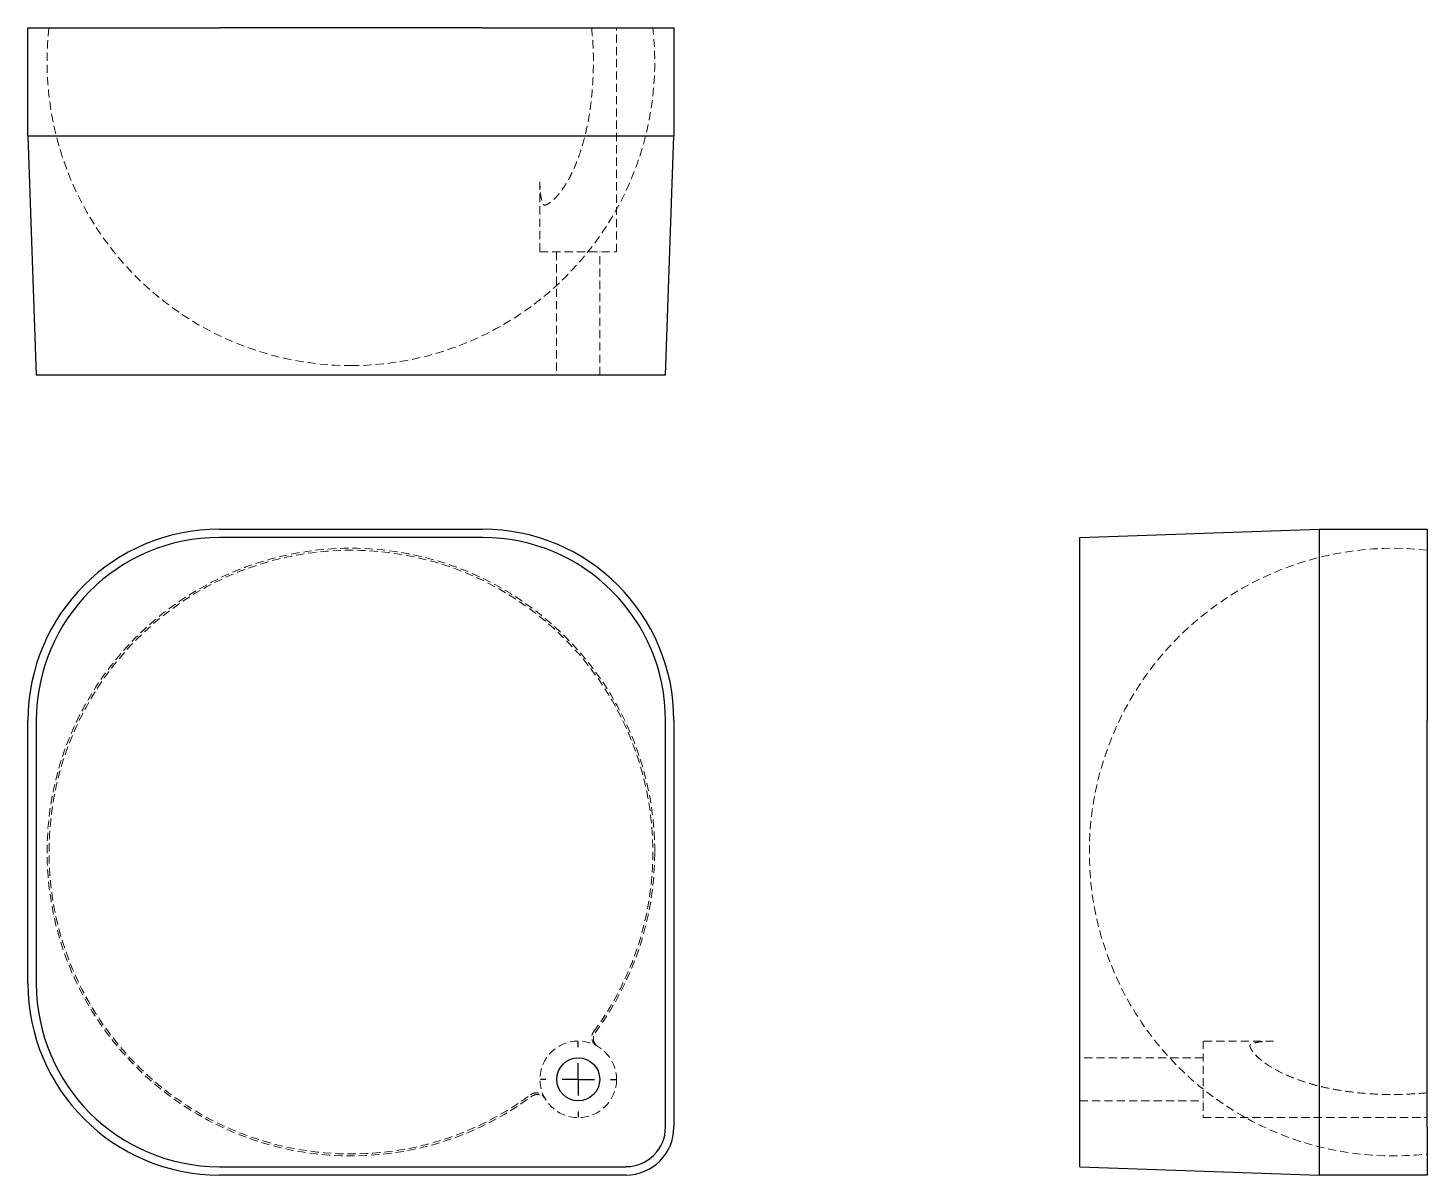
# Model space of a CAD drawing. Header units: millimetres. Extents: x 33 to 250, y 7 to 185.
import ezdxf

# ---------------------------------------------------------------- set-up
doc = ezdxf.new("R2010")
doc.units = ezdxf.units.MM
doc.linetypes.add('HIDDEN', pattern=[1.905, 1.27, -0.635])
doc.layers.add('10', color=7, linetype='Continuous')

# ---------------------------------------------------------------- blocks, each defined once
blk = doc.blocks.new('SW_CENTERMARKSYMBOL_0')
at = {"layer": '10', "color": 0}
for p, q in [((0, 5), (0, 5.83)), ((0, 0), (0, 2.5)), ((-5, 0), (-5.83, 0)), ((0, 0), (-2.5, 0)), ((0, 0), (0, -2.5)), ((0, 0), (2.5, 0)), ((5, 0), (5.83, 0)), ((0, -5), (0, -5.83))]:
    blk.add_line(p, q, dxfattribs=at)

msp = doc.modelspace()

# ---------------------------------------------------------------- linework, layer by layer
at = {"color": 7, "linetype": 'Continuous', "lineweight": 25}
for p, q in [((33, 184.6), (62.63, 184.6)), ((33, 167.88), (33, 184.6)), ((103.37, 184.6), (62.63, 184.6)), ((103.37, 184.6), (133, 184.6)), ((133, 184.6), (133, 167.88)), ((33, 167.88), (62.63, 167.88)), ((33, 167.88), (34.29, 130.84)), ((62.63, 167.88), (103.37, 167.88)), ((103.37, 167.88), (133, 167.88)), ((131.71, 130.84), (133, 167.88)), ((62.63, 130.84), (34.29, 130.84)), ((103.37, 130.84), (62.63, 130.84)), ((131.71, 130.84), (103.37, 130.84)), ((62.63, 107), (103.37, 107)), ((195.84, 105.71), (232.88, 107)), ((232.88, 107), (232.88, 77.37)), ((232.88, 107), (249.6, 107)), ((249.6, 107), (249.6, 77.37)), ((103.37, 105.71), (62.63, 105.71)), ((195.84, 77.37), (195.84, 105.71)), ((33, 36.63), (33, 77.37)), ((34.29, 77.37), (34.29, 36.63)), ((131.71, 14.41), (131.71, 77.37)), ((133, 77.37), (133, 14.41)), ((195.84, 14.41), (195.84, 77.37)), ((232.88, 77.37), (232.88, 14.41)), ((249.6, 14.41), (249.6, 77.37)), ((195.84, 8.29), (195.84, 14.41)), ((232.88, 14.41), (232.88, 7)), ((249.6, 14.41), (249.6, 7)), ((62.63, 8.29), (125.59, 8.29)), ((125.59, 7), (62.63, 7)), ((195.84, 8.29), (232.88, 7)), ((249.6, 7), (232.88, 7))]:
    msp.add_line(p, q, dxfattribs=at)
at = {"color": 7, "linetype": 'HIDDEN', "lineweight": 18}
for p, q in [((124.11, 149.93), (124.11, 184.6)), ((112.26, 160.8), (112.26, 149.93)), ((112.26, 149.93), (124.11, 149.93)), ((114.85, 149.93), (114.85, 130.84)), ((121.52, 130.84), (121.52, 149.93)), ((121.21, 26.91), (121.23, 26.9)), ((214.93, 27.74), (214.93, 15.89)), ((225.84, 27.74), (214.93, 27.74)), ((225.65, 27.73), (225.84, 27.73)), ((214.93, 25.15), (195.84, 25.15)), ((195.84, 18.48), (214.93, 18.48)), ((214.93, 15.89), (249.6, 15.89))]:
    msp.add_line(p, q, dxfattribs=at)
msp.add_circle((118.19, 21.81), 5.93, dxfattribs=at)
at = {"color": 7, "linetype": 'Continuous', "lineweight": 25}
msp.add_circle((118.19, 21.81), 3.33, dxfattribs=at)
at = {"color": 7, "linetype": 'HIDDEN', "lineweight": 18}
for centre, radius, start, end in [((83, 179.36), 47.04, 173.6062, 270), ((83, 179.36), 47.04, 270, 6.3938), ((83, 57), 47.04, 0, 306.4762), ((244.36, 57), 47.04, 83.6062, 276.3938), ((83, 57), 46.74, 323.4824, 306.5176), ((83, 57), 47.04, 323.523, 0)]:
    msp.add_arc(centre, radius, start, end, dxfattribs=at)
at = {"color": 7, "linetype": 'Continuous', "lineweight": 25}
for centre, radius, start, end in [((62.63, 77.37), 29.63, 90, 180), ((103.37, 77.37), 29.63, 0, 90), ((62.63, 77.37), 28.34, 90, 180), ((103.37, 77.37), 28.34, 0, 90), ((62.63, 36.63), 29.63, 180, 270), ((62.63, 36.63), 28.34, 180, 270), ((125.59, 14.41), 6.11, 270, 0), ((125.59, 14.41), 7.41, 270, 0)]:
    msp.add_arc(centre, radius, start, end, dxfattribs=at)
at = {"color": 7, "linetype": 'HIDDEN', "lineweight": 18}
for points, knots in [([(120.27, 184.6), (120.36, 183.55), (120.54, 181.44), (120.55, 178.32), (120.42, 175.35), (120.14, 172.67), (119.77, 170.28), (119.32, 168.18), (118.83, 166.36), (118.31, 164.75), (117.75, 163.32), (117.19, 162.09), (116.62, 160.99), (116, 159.97), (115.33, 159.03), (114.64, 158.25), (114.02, 157.69), (113.5, 157.34), (113.18, 157.21), (113.03, 157.18), (112.92, 157.16), (112.93, 157.16), (112.83, 157.23), (112.65, 157.58), (112.48, 158.11), (112.35, 158.85), (112.27, 159.77), (112.26, 160.43), (112.26, 160.79)], [0, 0, 0, 0, 0.084083, 0.1711425, 0.2507444, 0.323108, 0.3883351, 0.4459629, 0.4958745, 0.5407199, 0.5818619, 0.6194049, 0.6494358, 0.6816325, 0.7159428, 0.7425377, 0.7678766, 0.7871015, 0.8007613, 0.8077751, 0.8168228, 0.8373612, 0.8607071, 0.8858061, 0.9093627, 0.9353707, 0.9650811, 1, 1, 1, 1]), ([(121.05, 27), (120.96, 27.05), (120.87, 27.11), (120.71, 27.25), (120.64, 27.33), (120.45, 27.58), (120.36, 27.78), (120.27, 28.19), (120.27, 28.41), (120.33, 28.71), (120.36, 28.82), (120.45, 29.01), (120.5, 29.1), (120.57, 29.18)], [0, 0, 0, 0, 0.125, 0.125, 0.25, 0.25, 0.5, 0.5, 0.75, 0.75, 0.875, 0.875, 1, 1, 1, 1]), ([(120.82, 27.27), (120.74, 27.41), (120.57, 27.69), (120.51, 28.18), (120.59, 28.65), (120.75, 28.91), (120.82, 29.04)], [0, 0, 0, 0, 0.256701, 0.516249, 0.767011, 1, 1, 1, 1]), ([(120.82, 27.27), (120.89, 27.19), (121.02, 27.04), (121.18, 26.93), (121.25, 26.88)], [0, 0, 0, 0, 0.503985, 1, 1, 1, 1]), ([(121.23, 26.9), (121.23, 26.9), (121.22, 26.91), (121.19, 26.92), (121.15, 26.94), (121.11, 26.97), (121.07, 26.99), (121.05, 27)], [0, 0, 0, 0, 0.199854, 0.399748, 0.599715, 0.799788, 1, 1, 1, 1]), ([(249.6, 19.73), (248.52, 19.64), (246.33, 19.46), (243.13, 19.45), (240.14, 19.6), (237.63, 19.87), (235.57, 20.19), (233.89, 20.52), (232.39, 20.89), (230.93, 21.31), (229.48, 21.79), (227.97, 22.4), (226.44, 23.12), (225.04, 23.94), (223.9, 24.78), (223.13, 25.48), (222.7, 25.98), (222.47, 26.31), (222.34, 26.53), (222.23, 26.76), (222.17, 26.97), (222.17, 27.08), (222.17, 27.07), (222.19, 27.12), (222.47, 27.31), (222.93, 27.47), (223.46, 27.58), (224.05, 27.67), (224.77, 27.73), (225.35, 27.73), (225.65, 27.74)], [0, 0, 0, 0, 0.087702, 0.177417, 0.258073, 0.33003, 0.381486, 0.427577, 0.468342, 0.506716, 0.550902, 0.592392, 0.638066, 0.687439, 0.723605, 0.75248, 0.77374, 0.781686, 0.789915, 0.80113, 0.814493, 0.827116, 0.838927, 0.861168, 0.884041, 0.907172, 0.927521, 0.945282, 0.970755, 1, 1, 1, 1]), ([(110.82, 19.43), (110.9, 19.5), (110.99, 19.55), (111.18, 19.64), (111.29, 19.67), (111.6, 19.73), (111.81, 19.73), (112.12, 19.66), (112.22, 19.63), (112.41, 19.54), (112.5, 19.49), (112.67, 19.36), (112.75, 19.29), (112.89, 19.13), (112.95, 19.04), (113, 18.95)], [0, 0, 0, 0, 0.125, 0.125, 0.25, 0.25, 0.5, 0.5, 0.625, 0.625, 0.75, 0.75, 0.875, 0.875, 1, 1, 1, 1]), ([(110.96, 19.18), (111.09, 19.25), (111.35, 19.41), (111.82, 19.49), (112.31, 19.43), (112.59, 19.26), (112.73, 19.18)], [0, 0, 0, 0, 0.232898, 0.483738, 0.743368, 1, 1, 1, 1]), ([(113.11, 18.75), (113.06, 18.82), (112.96, 18.98), (112.81, 19.11), (112.73, 19.18)], [0, 0, 0, 0, 0.497377, 1, 1, 1, 1]), ([(113.1, 18.77), (113.11, 18.76), (113.12, 18.74), (113.09, 18.79), (113.08, 18.81)], [0, 0, 0, 0, 0.519784, 1, 1, 1, 1])]:
    msp.add_open_spline(points, degree=3, knots=knots, dxfattribs=at)

# ---------------------------------------------------------------- block references
at = {"layer": '10'}
msp.add_blockref('SW_CENTERMARKSYMBOL_0', (118.19, 21.81), dxfattribs=at)

doc.saveas('drawing.dxf')
